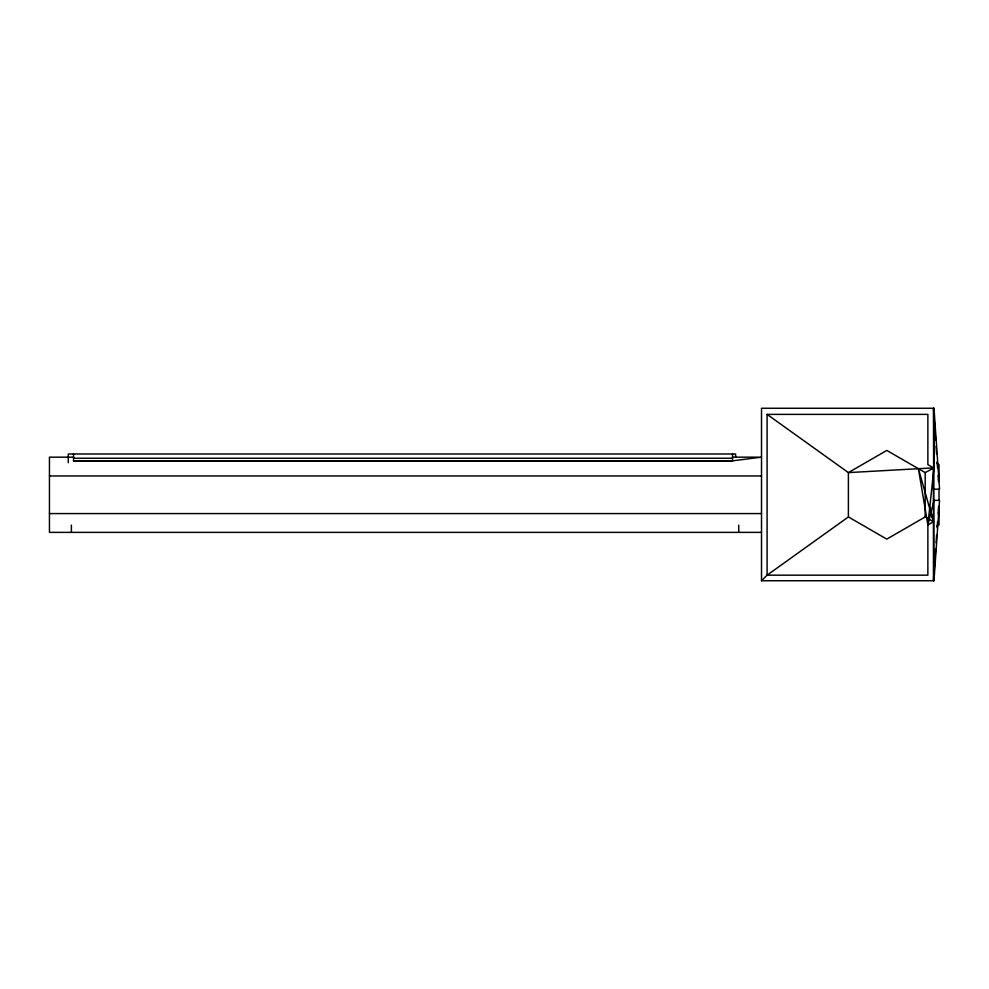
<?xml version="1.0" encoding="UTF-8"?>
<svg xmlns="http://www.w3.org/2000/svg" width="989" height="989" viewBox="0 0 989 989"><rect width="100%" height="100%" fill="white"/><g stroke="black" fill="none" stroke-linecap="round" stroke-linejoin="round"><path stroke-width="1.48" d="M933.443 489.196L939.55 489.196L933.987 408.259L761.518 408.259L761.518 580.741L933.987 580.741L933.443 408.259L933.653 411.313M761.518 580.741L767.093 575.165L927.867 575.165L927.867 524.924L933.987 467.871L933.987 408.259M933.653 577.7L933.443 580.741L933.443 467.834L927.867 464.62L927.867 414.379L767.093 414.379L767.093 575.165L848.389 516.938L848.389 472.606L767.093 414.379M934.073 571.642L934.605 564.051M935.124 556.473L935.656 548.883M936.076 542.813L936.595 535.234M937.127 527.644L937.547 521.586M938.067 513.996L938.598 506.417M933.987 580.741L939.55 500.347L933.443 500.347M929.796 506.986L933.443 521.71L927.867 524.924L933.987 500.347M927.867 524.924L918.398 468.687L933.443 521.71L925.185 516.938L886.787 539.116L848.389 516.938M936.793 526.21L939.018 524.924L939.018 506.492M933.443 467.871L848.389 472.606L886.787 450.428L925.185 472.606L933.987 467.871M73.545 457.165L49.45 457.165L49.45 532.379L761.518 532.379M732.515 457.165L761.518 457.165L732.515 460.837L73.545 460.837M73.545 458.241L732.515 458.241M49.45 475.969L761.518 475.969M49.45 513.575L761.518 513.575M936.793 463.334L939.018 464.62L939.018 481.519M934.073 417.42L934.605 425.06M935.124 432.7L935.656 440.328M936.076 446.435L936.595 454.075M937.127 461.715L937.547 467.822M938.067 475.449L938.487 481.556M939.018 489.196L939.018 500.347M925.185 472.606L925.185 516.938M738.721 525.134L738.721 532.379M735.618 456.893L735.618 453.988L68.29 453.988L68.29 462.679M732.515 453.988L732.515 461.183L73.545 461.183L73.545 453.988M71.393 525.134L71.393 532.379"/></g></svg>
